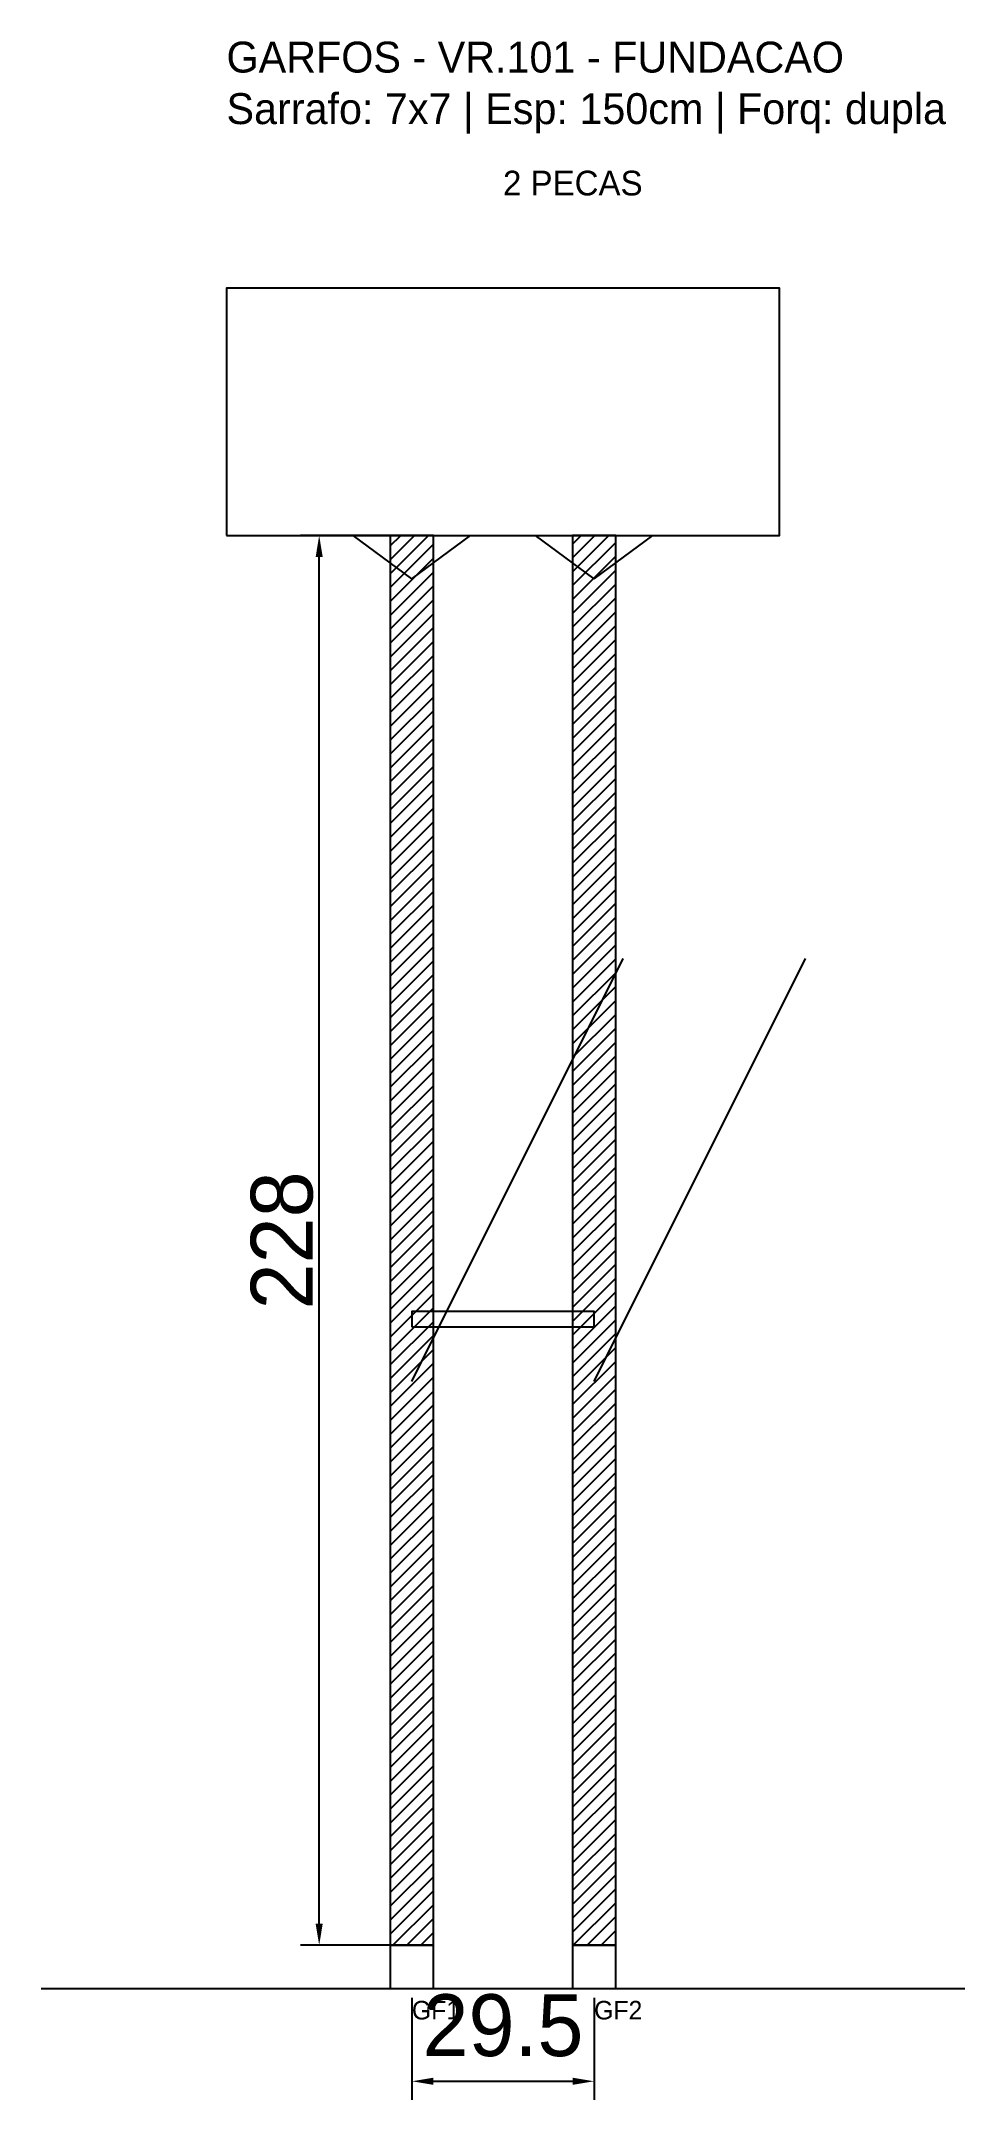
# Model space of a CAD drawing. Header units: metres. Extents: x -30 to 120, y -25 to 308.
import ezdxf

# ---------------------------------------------------------------- set-up
doc = ezdxf.new("R2010")
doc.units = ezdxf.units.M
for name, color, linetype in [('BARRA_ANCORAGEM', 1, 'Continuous'), ('COTA', 241, 'Continuous'), ('GARFOS OK', 3, 'Continuous'), ('NOME DA VIGA', 6, 'Continuous'), ('SARR_7x7', 40, 'Continuous'), ('TIRAS REESCORAMENTO', 252, 'Continuous'), ('VIGAS', 3, 'Continuous')]:
    doc.layers.add(name, color=color, linetype=linetype)
doc.dimstyles.new('EZ DXF', dxfattribs={"dimtxt": 10, "dimasz": 3.5, "dimexe": 3, "dimexo": 1.5, "dimgap": 1, "dimtad": 1, "dimdec": 1, "dimdsep": 46, "dimcen": 2.5, "dimazin": 3, "dimtfac": 1, "dimtmove": 0, "dimatfit": 3})

msp = doc.modelspace()

# ---------------------------------------------------------------- hatches: boundary and pattern name
at = {"layer": 'COTA'}
h = msp.add_hatch(dxfattribs=at)
h.set_pattern_fill('ANSI31', scale=0.5)
h.paths.add_polyline_path([(26.5, 0), (33.5, 0), (33.5, 228), (26.5, 228)])
h = msp.add_hatch(dxfattribs=at)
h.set_pattern_fill('ANSI31', scale=0.5)
h.paths.add_polyline_path([(56, 0), (63, 0), (63, 228), (56, 228)])

# ---------------------------------------------------------------- linework, layer by layer
at = {"layer": 'BARRA_ANCORAGEM'}
for p, q in [((30, 91.2), (64.2, 159.6)), ((59.5, 91.2), (93.7, 159.6))]:
    msp.add_line(p, q, dxfattribs=at)
at = {"layer": 'GARFOS OK'}
for p, q in [((30, 221), (20.5, 228)), ((20.5, 228), (39.5, 228)), ((30, 221), (39.5, 228)), ((59.5, 221), (50, 228)), ((50, 228), (69, 228)), ((59.5, 221), (69, 228))]:
    msp.add_line(p, q, dxfattribs=at)
at = {"layer": 'GARFOS OK', "linetype": 'CONTINUOUS'}
msp.add_line((-30, -7), (119.5, -7), dxfattribs=at)
at = {"layer": 'GARFOS OK'}
for points in [[(26.5, 0), (33.5, 0), (33.5, 228), (26.5, 228), (26.5, 0)], [(56, 0), (63, 0), (63, 228), (56, 228), (56, 0)]]:
    msp.add_lwpolyline(points, dxfattribs=at)
at = {"layer": 'SARR_7x7'}
for points in [[(26.5, -7), (33.5, -7), (33.5, 0), (26.5, 0), (26.5, -7)], [(56, -7), (63, -7), (63, 0), (56, 0), (56, -7)]]:
    msp.add_lwpolyline(points, dxfattribs=at)
at = {"layer": 'TIRAS REESCORAMENTO'}
msp.add_lwpolyline([(30, 100), (59.5, 100), (59.5, 102.5), (30, 102.5), (30, 100)], dxfattribs=at)
at = {"layer": 'VIGAS'}
msp.add_lwpolyline([(0, 228), (89.5, 228), (89.5, 268), (0, 268), (0, 228)], dxfattribs=at)

# ---------------------------------------------------------------- texts
at = {"layer": 'NOME DA VIGA'}
for s, height, p in [('2 PECAS', 4, (44.75, 283)), ('GF1', 3, (30, -12)), ('GF2', 3, (59.5, -12))]:
    msp.add_text(s, height=height, dxfattribs=at).set_placement(p)
at = {"layer": 'NOME DA VIGA', "insert": (0, 293), "char_height": 5, "attachment_point": 7}
msp.add_mtext('GARFOS - VR.101 - FUNDACAO\\PSarrafo: 7x7 | Esp: 150cm | Forq: dupla', dxfattribs=at)

# ---------------------------------------------------------------- dimensions: what is measured, and where the dimension line sits
at = {"layer": 'COTA'}
msp.add_linear_dim(base=(15, 0), p1=(30, 0), p2=(30, 228), angle=90, dimstyle='EZ DXF', dxfattribs=at).render()
msp.add_linear_dim(base=(30, -22), p1=(30, -7), p2=(59.5, -7), dimstyle='EZ DXF', dxfattribs=at).render()

doc.saveas('drawing.dxf')
